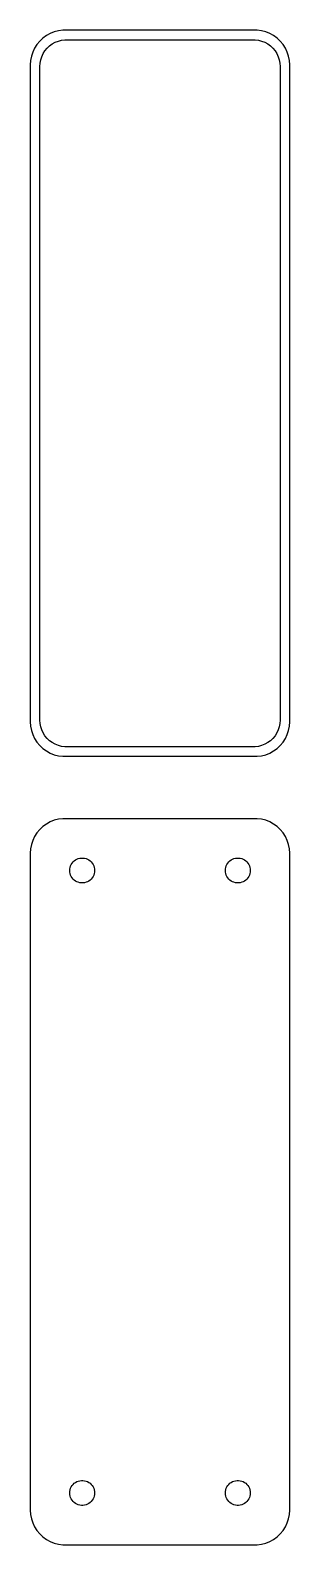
# Model space of a CAD drawing. Header units: metres. Extents: x -19 to 19, y 62 to 280.
import ezdxf

# ---------------------------------------------------------------- set-up
doc = ezdxf.new("R2010")
doc.units = ezdxf.units.M

msp = doc.modelspace()

# ---------------------------------------------------------------- linework, layer by layer
for p, q in [((-14.6869, 280.411), (-15.2951, 280.255)), ((-14.0639, 280.49), (-14.6869, 280.411)), ((14.0639, 280.49), (-14.0639, 280.49)), ((14.6869, 280.411), (14.0639, 280.49)), ((15.2951, 280.255), (14.6869, 280.411)), ((-17.7951, 278.439), (-18.1315, 277.909)), ((-17.3948, 278.923), (-17.7951, 278.439)), ((-16.9371, 279.353), (-17.3948, 278.923)), ((-16.4291, 279.722), (-16.9371, 279.353)), ((-15.8789, 280.024), (-16.4291, 279.722)), ((-16.3207, 277.899), (-15.9665, 278.231)), ((-15.9665, 278.231), (-15.5734, 278.517)), ((-15.2951, 280.255), (-15.8789, 280.024)), ((-15.5734, 278.517), (-15.1475, 278.751)), ((-15.1475, 278.751), (-14.6957, 278.93)), ((-14.6957, 278.93), (-14.2251, 279.051)), ((-14.2251, 279.051), (-13.743, 279.112)), ((-13.743, 279.112), (13.743, 279.112)), ((13.743, 279.112), (14.2251, 279.051)), ((14.2251, 279.051), (14.6957, 278.93)), ((14.6957, 278.93), (15.1475, 278.751)), ((15.1475, 278.751), (15.5734, 278.517)), ((15.8789, 280.024), (15.2951, 280.255)), ((15.5734, 278.517), (15.9665, 278.231)), ((16.4291, 279.722), (15.8789, 280.024)), ((15.9665, 278.231), (16.3207, 277.899)), ((16.9371, 279.353), (16.4291, 279.722)), ((17.3948, 278.923), (16.9371, 279.353)), ((17.7951, 278.439), (17.3948, 278.923)), ((18.1315, 277.909), (17.7951, 278.439)), ((-18.7106, 276.127), (-18.75, 275.5)), ((-18.5929, 276.743), (-18.7106, 276.127)), ((-18.3989, 277.341), (-18.5929, 276.743)), ((-18.1315, 277.909), (-18.3989, 277.341)), ((-17.339, 275.735), (-17.2479, 276.212)), ((-17.2479, 276.212), (-17.0977, 276.674)), ((-17.0977, 276.674), (-16.8908, 277.114)), ((-16.8908, 277.114), (-16.6305, 277.524)), ((-16.6305, 277.524), (-16.3207, 277.899)), ((16.3207, 277.899), (16.6305, 277.524)), ((16.6305, 277.524), (16.8908, 277.114)), ((16.8908, 277.114), (17.0977, 276.674)), ((17.0977, 276.674), (17.2479, 276.212)), ((17.2479, 276.212), (17.339, 275.735)), ((18.3989, 277.341), (18.1315, 277.909)), ((18.5929, 276.743), (18.3989, 277.341)), ((18.7106, 276.127), (18.5929, 276.743)), ((18.75, 275.5), (18.7106, 276.127)), ((-18.75, 275.5), (-18.75, 180.5)), ((-17.3695, 275.25), (-17.339, 275.735)), ((-17.3695, 180.75), (-17.3695, 275.25)), ((17.339, 275.735), (17.3695, 275.25)), ((17.3695, 275.25), (17.3695, 180.75)), ((18.75, 180.5), (18.75, 275.5)), ((-18.75, 180.5), (-18.7106, 179.873)), ((-18.7106, 179.873), (-18.5929, 179.257)), ((-17.339, 180.265), (-17.3695, 180.75)), ((-17.2479, 179.788), (-17.339, 180.265)), ((-17.0977, 179.326), (-17.2479, 179.788)), ((17.2479, 179.788), (17.0977, 179.326)), ((17.339, 180.265), (17.2479, 179.788)), ((17.3695, 180.75), (17.339, 180.265)), ((18.5929, 179.257), (18.7106, 179.873)), ((18.7106, 179.873), (18.75, 180.5)), ((-18.5929, 179.257), (-18.3989, 178.659)), ((-18.3989, 178.659), (-18.1315, 178.091)), ((-18.1315, 178.091), (-17.7951, 177.561)), ((-17.7951, 177.561), (-17.3948, 177.077)), ((-16.8908, 178.886), (-17.0977, 179.326)), ((-16.6305, 178.476), (-16.8908, 178.886)), ((-16.3207, 178.101), (-16.6305, 178.476)), ((-15.9665, 177.769), (-16.3207, 178.101)), ((-15.5734, 177.483), (-15.9665, 177.769)), ((-15.1475, 177.249), (-15.5734, 177.483)), ((15.5734, 177.483), (15.1475, 177.249)), ((15.9665, 177.769), (15.5734, 177.483)), ((16.3207, 178.101), (15.9665, 177.769)), ((16.6305, 178.476), (16.3207, 178.101)), ((16.8908, 178.886), (16.6305, 178.476)), ((17.0977, 179.326), (16.8908, 178.886)), ((17.3948, 177.077), (17.7951, 177.561)), ((17.7951, 177.561), (18.1315, 178.091)), ((18.1315, 178.091), (18.3989, 178.659)), ((18.3989, 178.659), (18.5929, 179.257)), ((-17.3948, 177.077), (-16.9371, 176.647)), ((-16.9371, 176.647), (-16.4291, 176.278)), ((-16.4291, 176.278), (-15.8789, 175.976)), ((-15.8789, 175.976), (-15.2951, 175.745)), ((-15.2951, 175.745), (-14.6869, 175.589)), ((-14.6957, 177.07), (-15.1475, 177.249)), ((-14.2251, 176.949), (-14.6957, 177.07)), ((-14.6869, 175.589), (-14.0639, 175.51)), ((-13.743, 176.888), (-14.2251, 176.949)), ((-14.0639, 175.51), (14.0639, 175.51)), ((13.743, 176.888), (-13.743, 176.888)), ((14.2251, 176.949), (13.743, 176.888)), ((14.0639, 175.51), (14.6869, 175.589)), ((14.6957, 177.07), (14.2251, 176.949)), ((14.6869, 175.589), (15.2951, 175.745)), ((15.1475, 177.249), (14.6957, 177.07)), ((15.2951, 175.745), (15.8789, 175.976)), ((15.8789, 175.976), (16.4291, 176.278)), ((16.4291, 176.278), (16.9371, 176.647)), ((16.9371, 176.647), (17.3948, 177.077)), ((-14.0639, 166.49), (-14.6869, 166.411)), ((14.0639, 166.49), (-14.0639, 166.49)), ((14.6869, 166.411), (14.0639, 166.49)), ((-17.7951, 164.439), (-18.1315, 163.909)), ((-17.3948, 164.923), (-17.7951, 164.439)), ((-16.9371, 165.353), (-17.3948, 164.923)), ((-16.4291, 165.722), (-16.9371, 165.353)), ((-15.8789, 166.024), (-16.4291, 165.722)), ((-15.2951, 166.255), (-15.8789, 166.024)), ((-14.6869, 166.411), (-15.2951, 166.255)), ((15.2951, 166.255), (14.6869, 166.411)), ((15.8789, 166.024), (15.2951, 166.255)), ((16.4291, 165.722), (15.8789, 166.024)), ((16.9371, 165.353), (16.4291, 165.722)), ((17.3948, 164.923), (16.9371, 165.353)), ((17.7951, 164.439), (17.3948, 164.923)), ((18.1315, 163.909), (17.7951, 164.439)), ((-18.7106, 162.127), (-18.75, 161.5)), ((-18.5929, 162.743), (-18.7106, 162.127)), ((-18.3989, 163.341), (-18.5929, 162.743)), ((-18.1315, 163.909), (-18.3989, 163.341)), ((18.3989, 163.341), (18.1315, 163.909)), ((18.5929, 162.743), (18.3989, 163.341)), ((18.7106, 162.127), (18.5929, 162.743)), ((18.75, 161.5), (18.7106, 162.127)), ((-18.75, 161.5), (-18.75, 66.5)), ((-12.9236, 159.663), (-12.8273, 159.867)), ((-12.8273, 159.867), (-12.7062, 160.058)), ((-12.7062, 160.058), (-12.5621, 160.232)), ((-12.5621, 160.232), (-12.3974, 160.387)), ((-12.3974, 160.387), (-12.2145, 160.52)), ((-12.2145, 160.52), (-12.0164, 160.629)), ((-12.0164, 160.629), (-11.8062, 160.712)), ((-11.8062, 160.712), (-11.5873, 160.768)), ((-11.5873, 160.768), (-11.363, 160.796)), ((-11.363, 160.796), (-11.137, 160.796)), ((-11.137, 160.796), (-10.9127, 160.768)), ((-10.9127, 160.768), (-10.6938, 160.712)), ((-10.6938, 160.712), (-10.4836, 160.629)), ((-10.4836, 160.629), (-10.2855, 160.52)), ((-10.2855, 160.52), (-10.1026, 160.387)), ((-10.1026, 160.387), (-9.93785, 160.232)), ((-9.93785, 160.232), (-9.79376, 160.058)), ((-9.79376, 160.058), (-9.67264, 159.867)), ((-9.67264, 159.867), (-9.5764, 159.663)), ((9.5764, 159.663), (9.67264, 159.867)), ((9.67264, 159.867), (9.79376, 160.058)), ((9.79376, 160.058), (9.93785, 160.232)), ((9.93785, 160.232), (10.1026, 160.387)), ((10.1026, 160.387), (10.2855, 160.52)), ((10.2855, 160.52), (10.4836, 160.629)), ((10.4836, 160.629), (10.6938, 160.712)), ((10.6938, 160.712), (10.9127, 160.768)), ((10.9127, 160.768), (11.137, 160.796)), ((11.137, 160.796), (11.363, 160.796)), ((11.363, 160.796), (11.5873, 160.768)), ((11.5873, 160.768), (11.8062, 160.712)), ((11.8062, 160.712), (12.0164, 160.629)), ((12.0164, 160.629), (12.2145, 160.52)), ((12.2145, 160.52), (12.3974, 160.387)), ((12.3974, 160.387), (12.5621, 160.232)), ((12.5621, 160.232), (12.7062, 160.058)), ((12.7062, 160.058), (12.8273, 159.867)), ((12.8273, 159.867), (12.9236, 159.663)), ((18.75, 66.5), (18.75, 161.5)), ((-13.05, 159), (-13.0358, 159.226)), ((-13.0358, 158.774), (-13.05, 159)), ((-13.0358, 159.226), (-12.9934, 159.448)), ((-12.9934, 158.552), (-13.0358, 158.774)), ((-12.9934, 159.448), (-12.9236, 159.663)), ((-12.9236, 158.337), (-12.9934, 158.552)), ((-12.8273, 158.133), (-12.9236, 158.337)), ((-12.7062, 157.942), (-12.8273, 158.133)), ((-12.5621, 157.768), (-12.7062, 157.942)), ((-12.3974, 157.613), (-12.5621, 157.768)), ((-9.93785, 157.768), (-10.1026, 157.613)), ((-9.79376, 157.942), (-9.93785, 157.768)), ((-9.67264, 158.133), (-9.79376, 157.942)), ((-9.5764, 158.337), (-9.67264, 158.133)), ((-9.5764, 159.663), (-9.50655, 159.448)), ((-9.50655, 158.552), (-9.5764, 158.337)), ((-9.50655, 159.448), (-9.46419, 159.226)), ((-9.46419, 158.774), (-9.50655, 158.552)), ((-9.46419, 159.226), (-9.45, 159)), ((-9.45, 159), (-9.46419, 158.774)), ((9.45, 159), (9.46419, 159.226)), ((9.46419, 158.774), (9.45, 159)), ((9.46419, 159.226), (9.50655, 159.448)), ((9.50655, 158.552), (9.46419, 158.774)), ((9.50655, 159.448), (9.5764, 159.663)), ((9.5764, 158.337), (9.50655, 158.552)), ((9.67264, 158.133), (9.5764, 158.337)), ((9.79376, 157.942), (9.67264, 158.133)), ((9.93785, 157.768), (9.79376, 157.942)), ((10.1026, 157.613), (9.93785, 157.768)), ((12.5621, 157.768), (12.3974, 157.613)), ((12.7062, 157.942), (12.5621, 157.768)), ((12.8273, 158.133), (12.7062, 157.942)), ((12.9236, 158.337), (12.8273, 158.133)), ((12.9236, 159.663), (12.9934, 159.448)), ((12.9934, 158.552), (12.9236, 158.337)), ((12.9934, 159.448), (13.0358, 159.226)), ((13.0358, 158.774), (12.9934, 158.552)), ((13.0358, 159.226), (13.05, 159)), ((13.05, 159), (13.0358, 158.774)), ((-12.2145, 157.48), (-12.3974, 157.613)), ((-12.0164, 157.371), (-12.2145, 157.48)), ((-11.8062, 157.288), (-12.0164, 157.371)), ((-11.5873, 157.232), (-11.8062, 157.288)), ((-11.363, 157.204), (-11.5873, 157.232)), ((-11.137, 157.204), (-11.363, 157.204)), ((-10.9127, 157.232), (-11.137, 157.204)), ((-10.6938, 157.288), (-10.9127, 157.232)), ((-10.4836, 157.371), (-10.6938, 157.288)), ((-10.2855, 157.48), (-10.4836, 157.371)), ((-10.1026, 157.613), (-10.2855, 157.48)), ((10.2855, 157.48), (10.1026, 157.613)), ((10.4836, 157.371), (10.2855, 157.48)), ((10.6938, 157.288), (10.4836, 157.371)), ((10.9127, 157.232), (10.6938, 157.288)), ((11.137, 157.204), (10.9127, 157.232)), ((11.363, 157.204), (11.137, 157.204)), ((11.5873, 157.232), (11.363, 157.204)), ((11.8062, 157.288), (11.5873, 157.232)), ((12.0164, 157.371), (11.8062, 157.288)), ((12.2145, 157.48), (12.0164, 157.371)), ((12.3974, 157.613), (12.2145, 157.48)), ((-12.7062, 70.058), (-12.5621, 70.2322)), ((-12.5621, 70.2322), (-12.3974, 70.3869)), ((-12.3974, 70.3869), (-12.2145, 70.5198)), ((-12.2145, 70.5198), (-12.0164, 70.6287)), ((-12.0164, 70.6287), (-11.8062, 70.7119)), ((-11.8062, 70.7119), (-11.5873, 70.7681)), ((-11.5873, 70.7681), (-11.363, 70.7964)), ((-11.363, 70.7964), (-11.137, 70.7964)), ((-11.137, 70.7964), (-10.9127, 70.7681)), ((-10.9127, 70.7681), (-10.6938, 70.7119)), ((-10.6938, 70.7119), (-10.4836, 70.6287)), ((-10.4836, 70.6287), (-10.2855, 70.5198)), ((-10.2855, 70.5198), (-10.1026, 70.3869)), ((-10.1026, 70.3869), (-9.93785, 70.2322)), ((-9.93785, 70.2322), (-9.79376, 70.058)), ((9.79376, 70.058), (9.93785, 70.2322)), ((9.93785, 70.2322), (10.1026, 70.3869)), ((10.1026, 70.3869), (10.2855, 70.5198)), ((10.2855, 70.5198), (10.4836, 70.6287)), ((10.4836, 70.6287), (10.6938, 70.7119)), ((10.6938, 70.7119), (10.9127, 70.7681)), ((10.9127, 70.7681), (11.137, 70.7964)), ((11.137, 70.7964), (11.363, 70.7964)), ((11.363, 70.7964), (11.5873, 70.7681)), ((11.5873, 70.7681), (11.8062, 70.7119)), ((11.8062, 70.7119), (12.0164, 70.6287)), ((12.0164, 70.6287), (12.2145, 70.5198)), ((12.2145, 70.5198), (12.3974, 70.3869)), ((12.3974, 70.3869), (12.5621, 70.2322)), ((12.5621, 70.2322), (12.7062, 70.058)), ((-13.05, 69), (-13.0358, 69.2256)), ((-13.0358, 68.7744), (-13.05, 69)), ((-13.0358, 69.2256), (-12.9934, 69.4476)), ((-12.9934, 68.5524), (-13.0358, 68.7744)), ((-12.9934, 69.4476), (-12.9236, 69.6626)), ((-12.9236, 68.3374), (-12.9934, 68.5524)), ((-12.9236, 69.6626), (-12.8273, 69.8672)), ((-12.8273, 68.1328), (-12.9236, 68.3374)), ((-12.8273, 69.8672), (-12.7062, 70.058)), ((-12.7062, 67.942), (-12.8273, 68.1328)), ((-12.5621, 67.7678), (-12.7062, 67.942)), ((-9.79376, 67.942), (-9.93785, 67.7678)), ((-9.79376, 70.058), (-9.67264, 69.8672)), ((-9.67264, 68.1328), (-9.79376, 67.942)), ((-9.67264, 69.8672), (-9.5764, 69.6626)), ((-9.5764, 68.3374), (-9.67264, 68.1328)), ((-9.5764, 69.6626), (-9.50655, 69.4476)), ((-9.50655, 68.5524), (-9.5764, 68.3374)), ((-9.50655, 69.4476), (-9.46419, 69.2256)), ((-9.46419, 68.7744), (-9.50655, 68.5524)), ((-9.46419, 69.2256), (-9.45, 69)), ((-9.45, 69), (-9.46419, 68.7744)), ((9.45, 69), (9.46419, 69.2256)), ((9.46419, 68.7744), (9.45, 69)), ((9.46419, 69.2256), (9.50655, 69.4476)), ((9.50655, 68.5524), (9.46419, 68.7744)), ((9.50655, 69.4476), (9.5764, 69.6626)), ((9.5764, 68.3374), (9.50655, 68.5524)), ((9.5764, 69.6626), (9.67264, 69.8672)), ((9.67264, 68.1328), (9.5764, 68.3374)), ((9.67264, 69.8672), (9.79376, 70.058)), ((9.79376, 67.942), (9.67264, 68.1328)), ((9.93785, 67.7678), (9.79376, 67.942)), ((12.7062, 67.942), (12.5621, 67.7678)), ((12.7062, 70.058), (12.8273, 69.8672)), ((12.8273, 68.1328), (12.7062, 67.942)), ((12.8273, 69.8672), (12.9236, 69.6626)), ((12.9236, 68.3374), (12.8273, 68.1328)), ((12.9236, 69.6626), (12.9934, 69.4476)), ((12.9934, 68.5524), (12.9236, 68.3374)), ((12.9934, 69.4476), (13.0358, 69.2256)), ((13.0358, 68.7744), (12.9934, 68.5524)), ((13.0358, 69.2256), (13.05, 69)), ((13.05, 69), (13.0358, 68.7744)), ((-18.75, 66.5), (-18.7106, 65.8733)), ((-18.7106, 65.8733), (-18.5929, 65.2566)), ((-12.3974, 67.6131), (-12.5621, 67.7678)), ((-12.2145, 67.4802), (-12.3974, 67.6131)), ((-12.0164, 67.3713), (-12.2145, 67.4802)), ((-11.8062, 67.2881), (-12.0164, 67.3713)), ((-11.5873, 67.2319), (-11.8062, 67.2881)), ((-11.363, 67.2036), (-11.5873, 67.2319)), ((-11.137, 67.2036), (-11.363, 67.2036)), ((-10.9127, 67.2319), (-11.137, 67.2036)), ((-10.6938, 67.2881), (-10.9127, 67.2319)), ((-10.4836, 67.3713), (-10.6938, 67.2881)), ((-10.2855, 67.4802), (-10.4836, 67.3713)), ((-10.1026, 67.6131), (-10.2855, 67.4802)), ((-9.93785, 67.7678), (-10.1026, 67.6131)), ((10.1026, 67.6131), (9.93785, 67.7678)), ((10.2855, 67.4802), (10.1026, 67.6131)), ((10.4836, 67.3713), (10.2855, 67.4802)), ((10.6938, 67.2881), (10.4836, 67.3713)), ((10.9127, 67.2319), (10.6938, 67.2881)), ((11.137, 67.2036), (10.9127, 67.2319)), ((11.363, 67.2036), (11.137, 67.2036)), ((11.5873, 67.2319), (11.363, 67.2036)), ((11.8062, 67.2881), (11.5873, 67.2319)), ((12.0164, 67.3713), (11.8062, 67.2881)), ((12.2145, 67.4802), (12.0164, 67.3713)), ((12.3974, 67.6131), (12.2145, 67.4802)), ((12.5621, 67.7678), (12.3974, 67.6131)), ((18.5929, 65.2566), (18.7106, 65.8733)), ((18.7106, 65.8733), (18.75, 66.5)), ((-18.5929, 65.2566), (-18.3989, 64.6594)), ((-18.3989, 64.6594), (-18.1315, 64.0912)), ((-18.1315, 64.0912), (-17.7951, 63.5611)), ((-17.7951, 63.5611), (-17.3948, 63.0773)), ((17.3948, 63.0773), (17.7951, 63.5611)), ((17.7951, 63.5611), (18.1315, 64.0912)), ((18.1315, 64.0912), (18.3989, 64.6594)), ((18.3989, 64.6594), (18.5929, 65.2566)), ((-17.3948, 63.0773), (-16.9371, 62.6474)), ((-16.9371, 62.6474), (-16.4291, 62.2784)), ((-16.4291, 62.2784), (-15.8789, 61.9759)), ((-15.8789, 61.9759), (-15.2951, 61.7447)), ((-15.2951, 61.7447), (-14.6869, 61.5886)), ((-14.6869, 61.5886), (-14.0639, 61.5099)), ((-14.0639, 61.5099), (14.0639, 61.5099)), ((14.0639, 61.5099), (14.6869, 61.5886)), ((14.6869, 61.5886), (15.2951, 61.7447)), ((15.2951, 61.7447), (15.8789, 61.9759)), ((15.8789, 61.9759), (16.4291, 62.2784)), ((16.4291, 62.2784), (16.9371, 62.6474)), ((16.9371, 62.6474), (17.3948, 63.0773))]:
    msp.add_line(p, q)

doc.saveas('drawing.dxf')
